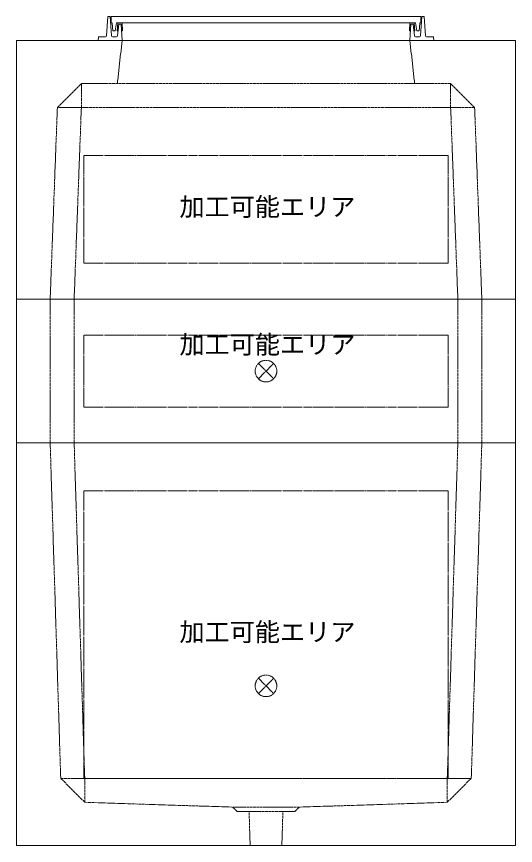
# Model space of a CAD drawing. Units: millimetres, scale not verified. Extents: x -4455 to 4455, y -3150 to 3150.
# Drawn here: x -565 to 475, y -1880 to -150 of the extents above; entities that cross this region are included whole.
import ezdxf
from ezdxf.enums import TextEntityAlignment as Align

# ---------------------------------------------------------------- set-up
doc = ezdxf.new("R2010")
doc.units = ezdxf.units.MM
doc.header["$LTSCALE"] = 20
doc.linetypes.add('LONG_DASHED1', pattern=[7, 6, -1])
doc.linetypes.add('LONG_DOUBLE_CHAIN', pattern=[21.8, 18, -1, 0.6, -0.6, 0.6, -1])
for name, color, linetype, lineweight in [('0-8_D-STR', 7, 'LONG_DASHED1', 9), ('0-A_D-STR-STR5', 1, 'LONG_DOUBLE_CHAIN', 9), ('0-B_D-STR-STR4', 134, 'Continuous', 9)]:
    doc.layers.add(name, color=color, linetype=linetype, lineweight=lineweight)
doc.styles.add('ＭＳ ゴシック', font='')
doc.styles.get('ＭＳ ゴシック').set_extended_font_data('MS Gothic')

# ---------------------------------------------------------------- blocks, each defined once
blk = doc.blocks.new('A$C094B5667')
at = {"layer": '0-8_D-STR', "linetype": 'Continuous'}
for p, q in [((-10400, 10800), (10400, 10800)), ((-10400, 0), (-10400, 10800)), ((10400, 10800), (10400, 0)), ((-10400, 0), (10400, 0))]:
    blk.add_line(p, q, dxfattribs=at)
at = {"layer": '0-8_D-STR'}
for p, q in [((-6000, 10800), (-6200, 9000)), ((6000, 10800), (6200, 9000)), ((-8700, 8000), (-7700, 9000)), ((7700, 9000), (-7700, 9000)), ((-7700, 8000), (-7700, 9000)), ((8700, 8000), (7700, 9000)), ((7700, 8000), (7700, 9000)), ((-8700, 8000), (-9000, 0)), ((8700, 8000), (-8700, 8000)), ((-7700, 8000), (-8000, 0)), ((7700, 8000), (8000, 0)), ((8700, 8000), (9000, 0))]:
    blk.add_line(p, q, dxfattribs=at)
at = {"layer": '0-A_D-STR-STR5'}
for p, q in [((-7600, 6000), (-7600, 1500)), ((7600, 6000), (-7600, 6000))]:
    blk.add_line(p, q, dxfattribs=at)
blk.add_lwpolyline([(7600, 6000), (7600, 1500), (-7600, 1500)], dxfattribs=at)
blk = doc.blocks.new('A$C284D0AE2')
at = {"layer": '0-B_D-STR-STR4'}
for p, q in [((-6600, 1000), (-6655.6, 197.2)), ((-6500, 1000), (-6600, 1000)), ((-6442.7, 197.2), (-6500, 1000)), ((-6450, 1000), (-6450, 740)), ((-6450, 740), (-6438.3, 740)), ((-6418.4, 721.8), (-6390, 400)), ((-6290, 400), (-6230, 740)), ((-6230, 740), (6230, 740)), ((-6180, 740), (-6212.4, 401.3)), ((-6000, 740), (-6180, 740)), ((-5983.5, 401.3), (-6000, 740)), ((6000, 740), (6180, 740)), ((6180, 740), (6212.4, 401.3)), ((-6390, 400), (-6290, 400)), ((-6212.4, 401.3), (-6172.2, 401.3)), ((-6140, 680), (-6195.9, 195.4)), ((-6040, 680), (-6140, 680)), ((-6000, 0), (-6040, 680)), ((-6023.6, 401.3), (-5983.5, 401.3)), ((6212.4, 401.3), (6172.2, 401.3)), ((-6980, 160), (-7000, 0)), ((-7000, 0), (7000, 0)), ((-6695.5, 160), (-6980, 160)), ((-6235.7, 160), (-6402.8, 160)), ((6235.7, 160), (6402.8, 160)), ((6695.5, 160), (6980, 160)), ((6980, 160), (7000, 0))]:
    blk.add_line(p, q, dxfattribs=at)
for points in [[(-6450, 1000), (6450, 1000), (6450, 740), (6438.3, 740)], [(6023.6, 401.3), (5983.5, 401.3), (6000, 740)], [(6418.4, 721.8), (6390, 400), (6290, 400), (6230, 740)], [(6442.7, 197.2), (6500, 1000), (6600, 1000), (6655.6, 197.2)], [(6000, 0), (6040, 680), (6140, 680), (6195.9, 195.4)]]:
    blk.add_lwpolyline(points, dxfattribs=at)
for centre, radius, start, end in [((-6438.3, 720), 20, 5.04245, 90), ((6438.3, 720), 20, 90, 174.95755), ((-6695.5, 200), 40, 270, 356.0372), ((-6402.8, 200), 40, 184.08562, 270), ((-6235.7, 200), 40, 270, 353.41806), ((6235.7, 200), 40, 186.58194, 270), ((6402.8, 200), 40, 270, 355.91438), ((6695.5, 200), 40, 183.9628, 270)]:
    blk.add_arc(centre, radius, start, end, dxfattribs=at)
blk = doc.blocks.new('A$C5A544602')
at = {"layer": '0-8_D-STR', "linetype": 'Continuous'}
for p, q in [((10400, 0), (-10400, 0)), ((10400, -6000), (10400, 0))]:
    blk.add_line(p, q, dxfattribs=at)
at = {"layer": '0-8_D-STR'}
for p, q in [((-9000, 0), (-9000, -6000)), ((-8000, 0), (-8000, -6000)), ((8000, 0), (8000, -6000)), ((9000, 0), (9000, -6000))]:
    blk.add_line(p, q, dxfattribs=at)
at = {"layer": '0-8_D-STR', "linetype": 'Continuous'}
blk.add_lwpolyline([(10400, -6000), (-10400, -6000), (-10400, 0)], dxfattribs=at)
at = {"layer": '0-A_D-STR-STR5'}
for p, q in [((7600, -1500), (7600, -4500)), ((7600, -4500), (-7600, -4500))]:
    blk.add_line(p, q, dxfattribs=at)
blk.add_lwpolyline([(7600, -1500), (-7600, -1500), (-7600, -4500)], dxfattribs=at)
blk = doc.blocks.new('A$C1C640AAB')
at = {"layer": '0-A_D-STR-STR5'}
for p, q in [((-318.2, -318.2), (318.2, 318.2)), ((-318.2, 318.2), (318.2, -318.2))]:
    blk.add_line(p, q, dxfattribs=at)
blk.add_circle((0, 0), 450, dxfattribs=at)
blk = doc.blocks.new('A$C8df29e23')
at = {"layer": '0-8_D-STR'}
blk.add_blockref('A$C5A544602', (0, 0), dxfattribs=at)
at = {"layer": '0-A_D-STR-STR5'}
blk.add_blockref('A$C1C640AAB', (0, -3000), dxfattribs=at)
blk = doc.blocks.new('A$C7BB150D6')
at = {"layer": '0-8_D-STR', "linetype": 'Continuous'}
for p, q in [((-10400, 0), (10400, 0)), ((-10400, -16800), (-10400, 0)), ((10400, -16800), (10400, 0)), ((-10400, -16800), (10400, -16800))]:
    blk.add_line(p, q, dxfattribs=at)
at = {"layer": '0-8_D-STR'}
for p, q in [((-9000, 0), (-8560, -14000)), ((-8000, 0), (-7560, -14000)), ((8000, 0), (7560, -14000)), ((9000, 0), (8560, -14000)), ((-7560, -15000), (-8560, -14000)), ((-8560, -14000), (8560, -14000)), ((-7560, -15000), (-7560, -14000)), ((7560, -15000), (8560, -14000)), ((7560, -15000), (7560, -14000)), ((-7560, -15000), (-1400, -15200)), ((-1200, -15380), (-1400, -15200)), ((1400, -15200), (-1400, -15200)), ((1200, -15380), (1400, -15200)), ((7560, -15000), (1400, -15200)), ((1200, -15380), (-1200, -15380)), ((-660, -16800), (-705, -15380)), ((660, -16800), (705, -15380))]:
    blk.add_line(p, q, dxfattribs=at)
at = {"layer": '0-A_D-STR-STR5'}
for p, q in [((-7600, -2000), (-7600, -14000)), ((7600, -2000), (-7600, -2000)), ((7600, -2000), (7600, -14000)), ((7600, -14000), (-7600, -14000))]:
    blk.add_line(p, q, dxfattribs=at)
blk = doc.blocks.new('A$Ce2bd38b2')
at = {"layer": '0-8_D-STR'}
blk.add_blockref('A$C7BB150D6', (0, 0), dxfattribs=at)
at = {"layer": '0-A_D-STR-STR5'}
blk.add_blockref('A$C1C640AAB', (0, -10140), dxfattribs=at)

msp = doc.modelspace()

# ---------------------------------------------------------------- block references
at = {"layer": '0-8_D-STR', "xscale": 0.05, "yscale": 0.05}
for name, p in [('A$C094B5667', (-45, -740)), ('A$C8df29e23', (-45, -740)), ('A$Ce2bd38b2', (-45, -1040))]:
    msp.add_blockref(name, p, dxfattribs=at)
at = {"layer": '0-B_D-STR-STR4', "xscale": 0.05, "yscale": 0.05}
msp.add_blockref('A$C284D0AE2', (-45, -200), dxfattribs=at)

# ---------------------------------------------------------------- texts
at = {"layer": '0-A_D-STR-STR5', "style": 'ＭＳ ゴシック'}
for p in [(-225.48, -577.75), (-225.48, -865.25), (-225.48, -1465.25)]:
    msp.add_text('加工可能エリア', height=38.42, dxfattribs=at).set_placement(p, align=Align.BOTTOM_LEFT)

doc.saveas('drawing.dxf')
